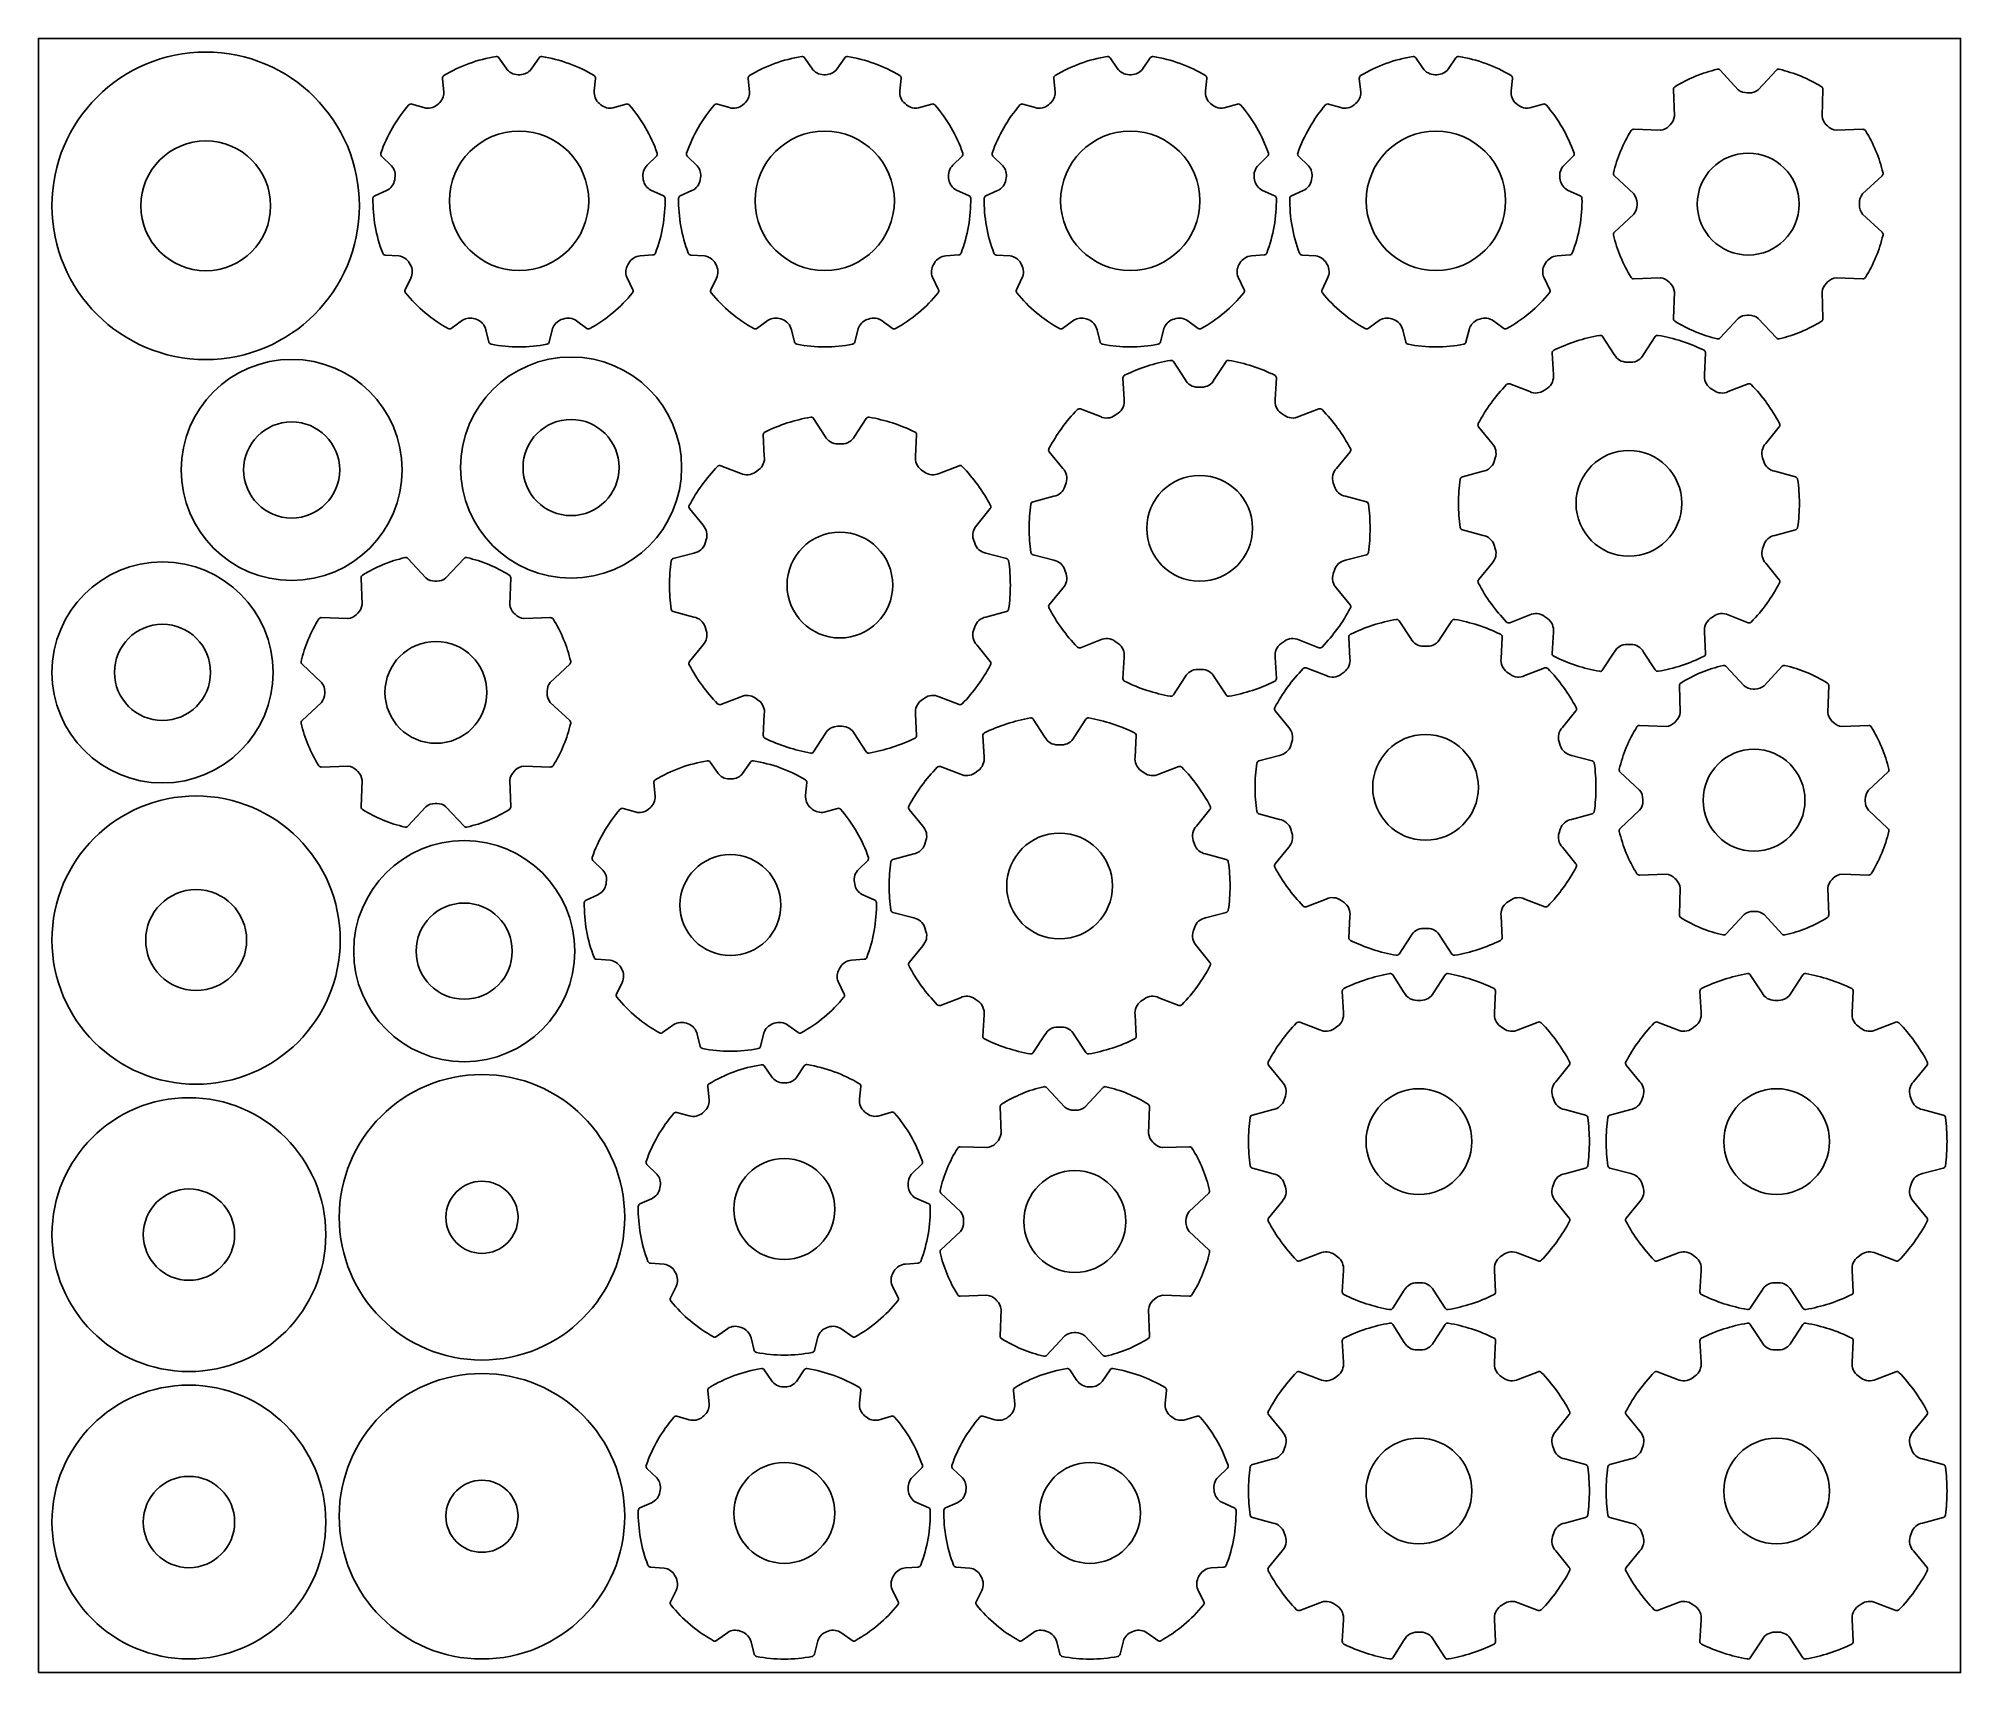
# Model space of a CAD drawing. Header units: metres. Extents: x 0 to 2000, y 0 to 1700.
import ezdxf

# ---------------------------------------------------------------- set-up
doc = ezdxf.new("R2010")
doc.units = ezdxf.units.M

msp = doc.modelspace()

# ---------------------------------------------------------------- linework, layer by layer
msp.add_lwpolyline([(0, 0), (2000, 0), (2000, 1700), (0, 1700)], close=True)
for points in [[(334, 1525.9, 1), (14.1, 1525.9, 1)], [(375.1, 1473.7, -0.229471), (385.9, 1466.4), (386.9, 1464.7, -0.251356), (387.4, 1450.5), (381.6, 1438.6, 0.291575), (382, 1435.4, 0.096179), (426.4, 1398.2, 0.29149), (429.6, 1398.4), (441.2, 1406.8, -0.229471), (454.3, 1408.2), (456.1, 1407.5, -0.251356), (465.6, 1396.9), (468.8, 1384.1, 0.291575), (471.1, 1381.9, 0.096179), (529.1, 1381.9, 0.29149), (531.4, 1384.1), (534.9, 1398.1, -0.229471), (544, 1407.5), (545.8, 1408.1, -0.251356), (559.9, 1406.2), (570.6, 1398.4, 0.291575), (573.8, 1398.2, 0.096179), (618.2, 1435.4, 0.29149), (618.5, 1438.6), (612.2, 1451.6, -0.229471), (613.2, 1464.6), (614.2, 1466.3, -0.251356), (626.2, 1473.8), (639.4, 1474.8, 0.291575), (642, 1476.7, 0.096179), (652, 1533.7, 0.29149), (650.3, 1536.4), (637.1, 1542.3, -0.229471), (629.4, 1552.9), (629.1, 1554.8, -0.251356), (633.5, 1568.3), (643, 1577.5, 0.291575), (643.8, 1580.6, 0.096179), (614.8, 1630.8, 0.29149), (611.7, 1631.7), (597.8, 1627.8, -0.229471), (585.2, 1631), (583.7, 1632.2, -0.251356), (578.4, 1645.4), (579.7, 1658.5, 0.291575), (578.3, 1661.4, 0.096179), (523.8, 1681.2, 0.29149), (520.9, 1679.9), (512.8, 1668, -0.229471), (501.1, 1662.3), (499.1, 1662.3, -0.251356), (486.6, 1669), (479.2, 1679.9, 0.291575), (476.2, 1681.2, 0.096179), (421.8, 1661.4, 0.29149), (420.3, 1658.5), (421.8, 1644.2, -0.229471), (416.5, 1632.2), (415, 1631, -0.251356), (401.1, 1628), (388.4, 1631.7, 0.291575), (385.3, 1630.8, 0.096179), (356.3, 1580.6, 0.29149), (357.1, 1577.5), (367.5, 1567.4, -0.229471), (371, 1554.9), (370.7, 1552.9, -0.251356), (362, 1541.8), (349.9, 1536.4, 0.291575), (348.1, 1533.7, 0.096179), (358.2, 1476.6, 0.29149), (360.7, 1474.7)], [(693.1, 1473.7, -0.229471), (704, 1466.4), (704.9, 1464.7, -0.251356), (705.4, 1450.5), (699.6, 1438.6, 0.291575), (700, 1435.4, 0.096179), (744.4, 1398.2, 0.29149), (747.6, 1398.4), (759.2, 1406.8, -0.229471), (772.3, 1408.2), (774.1, 1407.5, -0.251356), (783.6, 1396.9), (786.8, 1384.1, 0.291575), (789.1, 1381.9, 0.096179), (847.1, 1381.9, 0.29149), (849.4, 1384.1), (852.9, 1398.1, -0.229471), (862, 1407.5), (863.8, 1408.1, -0.251356), (877.9, 1406.2), (888.6, 1398.4, 0.291575), (891.8, 1398.2, 0.096179), (936.2, 1435.4, 0.29149), (936.6, 1438.6), (930.2, 1451.6, -0.229471), (931.2, 1464.6), (932.2, 1466.3, -0.251356), (944.2, 1473.8), (957.4, 1474.8, 0.291575), (960, 1476.7, 0.096179), (970, 1533.7, 0.29149), (968.3, 1536.4), (955.1, 1542.3, -0.229471), (947.4, 1552.9), (947.1, 1554.8, -0.251356), (951.5, 1568.3), (961, 1577.5, 0.291575), (961.8, 1580.6, 0.096179), (932.8, 1630.8, 0.29149), (929.7, 1631.7), (915.8, 1627.8, -0.229471), (903.2, 1631), (901.7, 1632.2, -0.251356), (896.4, 1645.4), (897.7, 1658.5, 0.291575), (896.3, 1661.4, 0.096179), (841.9, 1681.2, 0.29149), (838.9, 1679.9), (830.8, 1668, -0.229471), (819.1, 1662.3), (817.1, 1662.3, -0.251356), (804.6, 1669), (797.2, 1679.9, 0.291575), (794.2, 1681.2, 0.096179), (739.8, 1661.4, 0.29149), (738.4, 1658.5), (739.9, 1644.2, -0.229471), (734.5, 1632.2), (733, 1631, -0.251356), (719.1, 1628), (706.4, 1631.7, 0.291575), (703.3, 1630.8, 0.096179), (674.4, 1580.6, 0.29149), (675.1, 1577.5), (685.5, 1567.4, -0.229471), (689, 1554.9), (688.7, 1552.9, -0.251356), (680, 1541.8), (667.9, 1536.4, 0.291575), (666.1, 1533.7, 0.096179), (676.2, 1476.6, 0.29149), (678.8, 1474.7)], [(1011.1, 1473.7, -0.229471), (1022, 1466.4), (1022.9, 1464.7, -0.251356), (1023.4, 1450.5), (1017.6, 1438.6, 0.291575), (1018, 1435.4, 0.096179), (1062.4, 1398.2, 0.29149), (1065.6, 1398.4), (1077.3, 1406.8, -0.229471), (1090.3, 1408.2), (1092.1, 1407.5, -0.251356), (1101.6, 1396.9), (1104.8, 1384.1, 0.291575), (1107.1, 1381.9, 0.096179), (1165.1, 1381.9, 0.29149), (1167.4, 1384.1), (1170.9, 1398.1, -0.229471), (1180, 1407.5), (1181.8, 1408.1, -0.251356), (1195.9, 1406.2), (1206.6, 1398.4, 0.291575), (1209.8, 1398.2, 0.096179), (1254.2, 1435.4, 0.29149), (1254.6, 1438.6), (1248.2, 1451.6, -0.229471), (1249.2, 1464.6), (1250.2, 1466.3, -0.251356), (1262.2, 1473.8), (1275.4, 1474.8, 0.291575), (1278, 1476.7, 0.096179), (1288.1, 1533.7, 0.29149), (1286.3, 1536.4), (1273.1, 1542.3, -0.229471), (1265.4, 1552.9), (1265.1, 1554.8, -0.251356), (1269.5, 1568.3), (1279, 1577.5, 0.291575), (1279.8, 1580.6, 0.096179), (1250.8, 1630.8, 0.29149), (1247.7, 1631.7), (1233.9, 1627.8, -0.229471), (1221.2, 1631), (1219.7, 1632.2, -0.251356), (1214.4, 1645.4), (1215.8, 1658.5, 0.291575), (1214.3, 1661.4, 0.096179), (1159.9, 1681.2, 0.29149), (1156.9, 1679.9), (1148.8, 1668, -0.229471), (1137.1, 1662.3), (1135.1, 1662.3, -0.251356), (1122.6, 1669), (1115.2, 1679.9, 0.291575), (1112.2, 1681.2, 0.096179), (1057.8, 1661.4, 0.29149), (1056.4, 1658.5), (1057.9, 1644.2, -0.229471), (1052.5, 1632.2), (1051, 1631, -0.251356), (1037.1, 1628), (1024.4, 1631.7, 0.291575), (1021.3, 1630.8, 0.096179), (992.4, 1580.6, 0.29149), (993.1, 1577.5), (1003.5, 1567.4, -0.229471), (1007.1, 1554.9), (1006.7, 1552.9, -0.251356), (998, 1541.8), (985.9, 1536.4, 0.291575), (984.1, 1533.7, 0.096179), (994.2, 1476.6, 0.29149), (996.8, 1474.7)], [(1329.2, 1473.7, -0.229471), (1340, 1466.4), (1341, 1464.7, -0.251356), (1341.4, 1450.5), (1335.6, 1438.6, 0.291575), (1336, 1435.4, 0.096179), (1380.4, 1398.2, 0.29149), (1383.6, 1398.4), (1395.3, 1406.8, -0.229471), (1408.3, 1408.2), (1410.1, 1407.5, -0.251356), (1419.6, 1396.9), (1422.8, 1384.1, 0.291575), (1425.1, 1381.9, 0.096179), (1483.1, 1381.9, 0.29149), (1485.4, 1384.1), (1488.9, 1398.1, -0.229471), (1498, 1407.5), (1499.9, 1408.1, -0.251356), (1513.9, 1406.2), (1524.6, 1398.4, 0.291575), (1527.8, 1398.2, 0.096179), (1572.2, 1435.4, 0.29149), (1572.6, 1438.6), (1566.3, 1451.6, -0.229471), (1567.2, 1464.6), (1568.2, 1466.3, -0.251356), (1580.2, 1473.8), (1593.4, 1474.8, 0.291575), (1596, 1476.7, 0.096179), (1606.1, 1533.7, 0.29149), (1604.3, 1536.4), (1591.1, 1542.3, -0.229471), (1583.5, 1552.9), (1583.1, 1554.8, -0.251356), (1587.5, 1568.3), (1597, 1577.5, 0.291575), (1597.8, 1580.6, 0.096179), (1568.8, 1630.8, 0.29149), (1565.7, 1631.7), (1551.9, 1627.8, -0.229471), (1539.2, 1631), (1537.7, 1632.2, -0.251356), (1532.4, 1645.4), (1533.8, 1658.5, 0.291575), (1532.3, 1661.4, 0.096179), (1477.9, 1681.2, 0.29149), (1474.9, 1679.9), (1466.9, 1668, -0.229471), (1455.1, 1662.3), (1453.1, 1662.3, -0.251356), (1440.6, 1669), (1433.2, 1679.9, 0.291575), (1430.3, 1681.2, 0.096179), (1375.8, 1661.4, 0.29149), (1374.4, 1658.5), (1375.9, 1644.2, -0.229471), (1370.5, 1632.2), (1369, 1631, -0.251356), (1355.2, 1628), (1342.4, 1631.7, 0.291575), (1339.3, 1630.8, 0.096179), (1310.4, 1580.6, 0.29149), (1311.1, 1577.5), (1321.5, 1567.4, -0.229471), (1325.1, 1554.9), (1324.7, 1552.9, -0.251356), (1316, 1541.8), (1303.9, 1536.4, 0.291575), (1302.1, 1533.7, 0.096179), (1312.2, 1476.6, 0.29149), (1314.8, 1474.7)], [(1746.9, 1387.6, 0.267723), (1749.7, 1388.4), (1768.7, 1408.8, -0.175343), (1778.4, 1412.1), (1780.1, 1412.1, -0.171317), (1789.5, 1408.8), (1808.5, 1388.4, 0.267723), (1811.3, 1387.6, 0.083519), (1855.4, 1405.8, 0.267723), (1856.8, 1408.5), (1855.9, 1436.3, -0.175343), (1860.4, 1445.4), (1861.6, 1446.7, -0.171317), (1870.6, 1451), (1898.4, 1450, 0.267723), (1901, 1451.4, 0.083519), (1919.3, 1495.5, 0.267723), (1918.4, 1498.4), (1898.1, 1517.3, -0.175343), (1894.8, 1527), (1894.8, 1528.7, -0.171317), (1898.1, 1538.2), (1918.4, 1557.1, 0.267723), (1919.3, 1560, 0.083519), (1901, 1604.1, 0.267723), (1898.4, 1605.5), (1870.6, 1604.5, -0.175343), (1861.4, 1609), (1860.2, 1610.2, -0.171317), (1855.9, 1619.2), (1856.8, 1647, 0.267723), (1855.4, 1649.7, 0.083519), (1811.3, 1667.9, 0.267723), (1808.5, 1667.1), (1789.5, 1646.7, -0.175343), (1779.8, 1643.4), (1778.1, 1643.4, -0.171317), (1768.7, 1646.7), (1749.7, 1667.1, 0.267723), (1746.9, 1667.9, 0.083519), (1702.8, 1649.7, 0.267723), (1701.4, 1647), (1702.3, 1619.2, -0.175343), (1697.8, 1610.1), (1696.6, 1608.8, -0.171317), (1687.6, 1604.5), (1659.8, 1605.5, 0.267723), (1657.2, 1604.1, 0.083519), (1638.9, 1560, 0.267723), (1639.8, 1557.1), (1660.1, 1538.2, -0.175343), (1663.4, 1528.5), (1663.4, 1526.8, -0.171317), (1660.1, 1517.3), (1639.8, 1498.4, 0.267723), (1638.9, 1495.5, 0.083519), (1657.2, 1451.4, 0.267723), (1659.8, 1450), (1687.6, 1451, -0.175343), (1696.8, 1446.5), (1698, 1445.3, -0.171317), (1702.3, 1436.3), (1701.4, 1408.5, 0.267723), (1702.8, 1405.8, 0.083519)], [(427.6, 1531.1, -1), (572.6, 1531.1, -1)], [(745.6, 1531.1, -1), (890.6, 1531.1, -1)], [(1063.6, 1531.1, -1), (1208.6, 1531.1, -1)], [(1381.6, 1531.1, -1), (1526.6, 1531.1, -1)], [(241.6, 1525.9, -1), (106.6, 1525.9, -1)], [(1726.1, 1527.7, -1), (1832.1, 1527.7, -1)], [(1527.7, 1092.9, 0.300326), (1530.9, 1092.2), (1551.7, 1100.2, -0.276335), (1567, 1098.8), (1570.3, 1096.4, -0.276335), (1576.3, 1082.3), (1575.1, 1060, 0.300326), (1576.8, 1057.2, 0.071102), (1624.5, 1041.6, 0.300331), (1627.6, 1043), (1639.7, 1061.7, -0.276335), (1652.9, 1069.6), (1656.9, 1069.6, -0.276335), (1670.2, 1061.7), (1682.3, 1043, 0.300331), (1685.3, 1041.6, 0.071102), (1733.1, 1057.2, 0.300326), (1734.7, 1060), (1733.6, 1082.3, -0.276335), (1739.6, 1096.4), (1742.8, 1098.8, -0.276335), (1758.2, 1100.2), (1779, 1092.2, 0.300326), (1782.2, 1092.9, 0.071102), (1811.7, 1133.5, 0.300331), (1811.4, 1136.8), (1797.4, 1154.1, -0.276335), (1793.9, 1169.1), (1795.2, 1172.9, -0.276335), (1806.8, 1183), (1828.3, 1188.8, 0.300331), (1830.5, 1191.3, 0.035504), (1832.3, 1216.4, 0.035504), (1830.5, 1241.5, 0.300331), (1828.3, 1243.9), (1806.8, 1249.7, -0.276335), (1795.2, 1259.8), (1793.9, 1263.6, -0.276335), (1797.4, 1278.7), (1811.4, 1296, 0.300331), (1811.7, 1299.3, 0.071102), (1782.2, 1339.9, 0.300326), (1779, 1340.6), (1758.2, 1332.6, -0.276335), (1742.8, 1334), (1739.6, 1336.3, -0.276335), (1733.6, 1350.5), (1734.7, 1372.7, 0.300326), (1733.1, 1375.6, 0.071102), (1685.3, 1391.1, 0.300331), (1682.3, 1389.8), (1670.2, 1371.1, -0.276335), (1656.9, 1363.2), (1652.9, 1363.2, -0.276335), (1639.7, 1371.1), (1627.6, 1389.8, 0.300331), (1624.5, 1391.1, 0.071102), (1576.8, 1375.6, 0.300326), (1575.1, 1372.7), (1576.3, 1350.5, -0.276335), (1570.3, 1336.3), (1567, 1334, -0.276335), (1551.7, 1332.6), (1530.9, 1340.6, 0.300326), (1527.7, 1339.9, 0.071102), (1498.2, 1299.3, 0.300331), (1498.5, 1296), (1512.5, 1278.7, -0.276335), (1515.9, 1263.6), (1514.7, 1259.8, -0.276335), (1503.1, 1249.7), (1481.6, 1243.9, 0.300331), (1479.4, 1241.5, 0.035504), (1477.6, 1216.4, 0.035504), (1479.4, 1191.3, 0.300331), (1481.6, 1188.8), (1503.1, 1183, -0.276335), (1514.7, 1172.9), (1515.9, 1169.1, -0.276335), (1512.5, 1154.1), (1498.5, 1136.8, 0.300331), (1498.2, 1133.5, 0.071102)], [(378.5, 1251.1, 1), (148.5, 1251.1, 1)], [(669.2, 1253.6, 1), (439.2, 1253.6, 1)], [(1081, 1066.9, 0.300326), (1084.2, 1066.2), (1105, 1074.2, -0.276335), (1120.4, 1072.8), (1123.6, 1070.5, -0.276335), (1129.7, 1056.3), (1128.5, 1034, 0.300326), (1130.2, 1031.2, 0.071102), (1177.9, 1015.7, 0.300331), (1180.9, 1017), (1193.1, 1035.7, -0.276335), (1206.3, 1043.6), (1210.3, 1043.6, -0.276335), (1223.5, 1035.7), (1235.7, 1017, 0.300331), (1238.7, 1015.7, 0.071102), (1286.4, 1031.2, 0.300326), (1288.1, 1034), (1286.9, 1056.3, -0.276335), (1293, 1070.5), (1296.2, 1072.8, -0.276335), (1311.5, 1074.2), (1332.4, 1066.2, 0.300326), (1335.6, 1066.9, 0.071102), (1365.1, 1107.5, 0.300331), (1364.8, 1110.8), (1350.7, 1128.1, -0.276335), (1347.3, 1143.1), (1348.5, 1146.9, -0.276335), (1360.1, 1157.1), (1381.7, 1162.8, 0.300331), (1383.9, 1165.3, 0.035504), (1385.6, 1190.4, 0.035504), (1383.9, 1215.5, 0.300331), (1381.7, 1218), (1360.1, 1223.7, -0.276335), (1348.5, 1233.9), (1347.3, 1237.7, -0.276335), (1350.7, 1252.7), (1364.8, 1270, 0.300331), (1365.1, 1273.3, 0.071102), (1335.6, 1313.9, 0.300326), (1332.4, 1314.6), (1311.5, 1306.6, -0.276335), (1296.2, 1308), (1293, 1310.3, -0.276335), (1286.9, 1324.5), (1288.1, 1346.8, 0.300326), (1286.4, 1349.6, 0.071102), (1238.7, 1365.1, 0.300331), (1235.7, 1363.8), (1223.5, 1345.1, -0.276335), (1210.3, 1337.2), (1206.3, 1337.2, -0.276335), (1193.1, 1345.1), (1180.9, 1363.8, 0.300331), (1177.9, 1365.1, 0.071102), (1130.2, 1349.6, 0.300326), (1128.5, 1346.8), (1129.7, 1324.5, -0.276335), (1123.6, 1310.3), (1120.4, 1308, -0.276335), (1105, 1306.6), (1084.2, 1314.6, 0.300326), (1081, 1313.9, 0.071102), (1051.5, 1273.3, 0.300331), (1051.8, 1270), (1065.9, 1252.7, -0.276335), (1069.3, 1237.7), (1068.1, 1233.9, -0.276335), (1056.5, 1223.7), (1034.9, 1218, 0.300331), (1032.7, 1215.5, 0.035504), (1030.9, 1190.4, 0.035504), (1032.7, 1165.3, 0.300331), (1034.9, 1162.8), (1056.5, 1157.1, -0.276335), (1068.1, 1146.9), (1069.3, 1143.1, -0.276335), (1065.9, 1128.1), (1051.8, 1110.8, 0.300331), (1051.5, 1107.5, 0.071102)], [(313.5, 1251.1, -1), (213.5, 1251.1, -1)], [(604.2, 1253.6, -1), (504.2, 1253.6, -1)], [(706.7, 1007.8, 0.300326), (709.9, 1007.1), (730.7, 1015.1, -0.276335), (746, 1013.7), (749.3, 1011.4, -0.276335), (755.3, 997.2), (754.2, 974.9, 0.300326), (755.8, 972.1, 0.071102), (803.6, 956.6, 0.300331), (806.6, 957.9), (818.7, 976.6, -0.276335), (831.9, 984.5), (835.9, 984.5, -0.276335), (849.2, 976.6), (861.3, 957.9, 0.300331), (864.3, 956.6, 0.071102), (912.1, 972.1, 0.300326), (913.7, 974.9), (912.6, 997.2, -0.276335), (918.6, 1011.4), (921.9, 1013.7, -0.276335), (937.2, 1015.1), (958, 1007.1, 0.300326), (961.2, 1007.8, 0.071102), (990.7, 1048.4, 0.300331), (990.4, 1051.7), (976.4, 1069, -0.276335), (972.9, 1084), (974.2, 1087.8, -0.276335), (985.8, 1098), (1007.3, 1103.7, 0.300331), (1009.5, 1106.2, 0.035504), (1011.3, 1131.3, 0.035504), (1009.5, 1156.4, 0.300331), (1007.3, 1158.9), (985.8, 1164.6, -0.276335), (974.2, 1174.8), (972.9, 1178.6, -0.276335), (976.4, 1193.6), (990.4, 1210.9, 0.300331), (990.7, 1214.2, 0.071102), (961.2, 1254.8, 0.300326), (958, 1255.5), (937.2, 1247.5, -0.276335), (921.9, 1248.9), (918.6, 1251.2, -0.276335), (912.6, 1265.4), (913.7, 1287.7, 0.300326), (912.1, 1290.5, 0.071102), (864.3, 1306, 0.300331), (861.3, 1304.7), (849.2, 1286, -0.276335), (835.9, 1278.1), (831.9, 1278.1, -0.276335), (818.7, 1286), (806.6, 1304.7, 0.300331), (803.6, 1306, 0.071102), (755.8, 1290.5, 0.300326), (754.2, 1287.7), (755.3, 1265.4, -0.276335), (749.3, 1251.2), (746, 1248.9, -0.276335), (730.7, 1247.5), (709.9, 1255.5, 0.300326), (706.7, 1254.8, 0.071102), (677.2, 1214.2, 0.300331), (677.5, 1210.9), (691.5, 1193.6, -0.276335), (694.9, 1178.6), (693.7, 1174.8, -0.276335), (682.1, 1164.6), (660.6, 1158.9, 0.300331), (658.4, 1156.4, 0.035504), (656.6, 1131.3, 0.035504), (658.4, 1106.2, 0.300331), (660.6, 1103.7), (682.1, 1098, -0.276335), (693.7, 1087.8), (694.9, 1084, -0.276335), (691.5, 1069), (677.5, 1051.7, 0.300331), (677.2, 1048.4, 0.071102)], [(1599.9, 1216.4, -1), (1709.9, 1216.4, -1)], [(1153.3, 1190.4, -1), (1263.3, 1190.4, -1)], [(778.9, 1131.3, -1), (888.9, 1131.3, -1)], [(381.4, 879.6, 0.267723), (384.2, 880.4), (403.2, 900.8, -0.175343), (412.9, 904.1), (414.6, 904.1, -0.171317), (424, 900.8), (443, 880.4, 0.267723), (445.9, 879.6, 0.083519), (489.9, 897.8, 0.267723), (491.4, 900.5), (490.4, 928.3, -0.175343), (494.9, 937.4), (496.1, 938.7, -0.171317), (505.1, 943), (532.9, 942, 0.267723), (535.5, 943.4, 0.083519), (553.8, 987.5, 0.267723), (552.9, 990.4), (532.6, 1009.3, -0.175343), (529.3, 1019), (529.3, 1020.7, -0.171317), (532.6, 1030.1), (552.9, 1049.1, 0.267723), (553.8, 1052, 0.083519), (535.5, 1096.1, 0.267723), (532.9, 1097.5), (505.1, 1096.5, -0.175343), (495.9, 1101), (494.7, 1102.2, -0.171317), (490.4, 1111.2), (491.4, 1139, 0.267723), (489.9, 1141.7, 0.083519), (445.9, 1159.9, 0.267723), (443, 1159.1), (424, 1138.7, -0.175343), (414.4, 1135.4), (412.6, 1135.4, -0.171317), (403.2, 1138.7), (384.2, 1159.1, 0.267723), (381.4, 1159.9, 0.083519), (337.3, 1141.7, 0.267723), (335.9, 1139), (336.8, 1111.2, -0.175343), (332.4, 1102.1), (331.1, 1100.8, -0.171317), (322.1, 1096.5), (294.3, 1097.5, 0.267723), (291.7, 1096.1, 0.083519), (273.4, 1052, 0.267723), (274.3, 1049.1), (294.6, 1030.1, -0.175343), (298, 1020.5), (298, 1018.8, -0.171317), (294.6, 1009.3), (274.3, 990.4, 0.267723), (273.4, 987.5, 0.083519), (291.7, 943.4, 0.267723), (294.3, 942), (322.1, 943, -0.175343), (331.3, 938.5), (332.5, 937.3, -0.171317), (336.8, 928.3), (335.9, 900.5, 0.267723), (337.3, 897.8, 0.083519)], [(244.1, 1040.5, 1), (14.1, 1040.5, 1)], [(179.1, 1040.5, -1), (79.1, 1040.5, -1)], [(1316, 797.4, 0.300326), (1319.2, 796.7), (1340, 804.7, -0.276335), (1355.4, 803.3), (1358.6, 801, -0.276335), (1364.7, 786.8), (1363.5, 764.5, 0.300326), (1365.2, 761.7, 0.071102), (1412.9, 746.2, 0.300331), (1415.9, 747.5), (1428.1, 766.2, -0.276335), (1441.3, 774.1), (1445.3, 774.1, -0.276335), (1458.5, 766.2), (1470.6, 747.5, 0.300331), (1473.7, 746.2, 0.071102), (1521.4, 761.7, 0.300326), (1523.1, 764.5), (1521.9, 786.8, -0.276335), (1528, 801), (1531.2, 803.3, -0.276335), (1546.5, 804.7), (1567.3, 796.7, 0.300326), (1570.6, 797.4, 0.071102), (1600.1, 838, 0.300331), (1599.8, 841.3), (1585.7, 858.6, -0.276335), (1582.3, 873.6), (1583.5, 877.4, -0.276335), (1595.1, 887.6), (1616.7, 893.3, 0.300331), (1618.9, 895.8, 0.035504), (1620.6, 920.9, 0.035504), (1618.9, 946, 0.300331), (1616.7, 948.5), (1595.1, 954.2, -0.276335), (1583.5, 964.4), (1582.3, 968.2, -0.276335), (1585.7, 983.2), (1599.8, 1000.5, 0.300331), (1600.1, 1003.8, 0.071102), (1570.6, 1044.4, 0.300326), (1567.3, 1045.1), (1546.5, 1037.1, -0.276335), (1531.2, 1038.5), (1528, 1040.9, -0.276335), (1521.9, 1055), (1523.1, 1077.3, 0.300326), (1521.4, 1080.1, 0.071102), (1473.7, 1095.6, 0.300331), (1470.6, 1094.3), (1458.5, 1075.6, -0.276335), (1445.3, 1067.7), (1441.3, 1067.7, -0.276335), (1428.1, 1075.6), (1415.9, 1094.3, 0.300331), (1412.9, 1095.6, 0.071102), (1365.2, 1080.1, 0.300326), (1363.5, 1077.3), (1364.7, 1055, -0.276335), (1358.6, 1040.9), (1355.4, 1038.5, -0.276335), (1340, 1037.1), (1319.2, 1045.1, 0.300326), (1316, 1044.4, 0.071102), (1286.5, 1003.8, 0.300331), (1286.8, 1000.5), (1300.9, 983.2, -0.276335), (1304.3, 968.2), (1303.1, 964.4, -0.276335), (1291.4, 954.2), (1269.9, 948.5, 0.300331), (1267.7, 946, 0.035504), (1265.9, 920.9, 0.035504), (1267.7, 895.8, 0.300331), (1269.9, 893.3), (1291.4, 887.6, -0.276335), (1303.1, 877.4), (1304.3, 873.6, -0.276335), (1300.9, 858.6), (1286.8, 841.3, 0.300331), (1286.5, 838, 0.071102)], [(360.6, 1019.7, -1), (466.6, 1019.7, -1)], [(1752.9, 767.3, 0.267723), (1755.7, 768.1), (1774.7, 788.5, -0.175343), (1784.4, 791.8), (1786.1, 791.8, -0.171317), (1795.5, 788.5), (1814.5, 768.1, 0.267723), (1817.3, 767.3, 0.083519), (1861.4, 785.5, 0.267723), (1862.8, 788.2), (1861.9, 816, -0.175343), (1866.4, 825.1), (1867.6, 826.4, -0.171317), (1876.6, 830.7), (1904.4, 829.7, 0.267723), (1907, 831.1, 0.083519), (1925.3, 875.2, 0.267723), (1924.4, 878.1), (1904.1, 897.1, -0.175343), (1900.8, 906.7), (1900.8, 908.4, -0.171317), (1904.1, 917.9), (1924.4, 936.8, 0.267723), (1925.3, 939.7, 0.083519), (1907, 983.8, 0.267723), (1904.4, 985.2), (1876.6, 984.2, -0.175343), (1867.4, 988.7), (1866.2, 989.9, -0.171317), (1861.9, 998.9), (1862.8, 1026.7, 0.267723), (1861.4, 1029.4, 0.083519), (1817.3, 1047.6, 0.267723), (1814.5, 1046.8), (1795.5, 1026.4, -0.175343), (1785.9, 1023.1), (1784.1, 1023.1, -0.171317), (1774.7, 1026.4), (1755.7, 1046.8, 0.267723), (1752.9, 1047.6, 0.083519), (1708.8, 1029.4, 0.267723), (1707.4, 1026.7), (1708.3, 998.9, -0.175343), (1703.9, 989.8), (1702.6, 988.5, -0.171317), (1693.6, 984.2), (1665.8, 985.2, 0.267723), (1663.2, 983.8, 0.083519), (1644.9, 939.7, 0.267723), (1645.8, 936.8), (1666.1, 917.9, -0.175343), (1669.4, 908.2), (1669.5, 906.5, -0.171317), (1666.1, 897.1), (1645.8, 878.1, 0.267723), (1644.9, 875.2, 0.083519), (1663.2, 831.1, 0.267723), (1665.8, 829.7), (1693.6, 830.7, -0.175343), (1702.8, 826.2), (1704, 825, -0.171317), (1708.3, 816), (1707.4, 788.2, 0.267723), (1708.8, 785.5, 0.083519)], [(935.2, 694.8, 0.300326), (938.5, 694.1), (959.3, 702.1, -0.276335), (974.6, 700.7), (977.8, 698.4, -0.276335), (983.9, 684.2), (982.7, 662, 0.300326), (984.4, 659.1, 0.071102), (1032.1, 643.6, 0.300331), (1035.2, 644.9), (1047.3, 663.6, -0.276335), (1060.5, 671.5), (1064.5, 671.5, -0.276335), (1077.7, 663.6), (1089.9, 644.9, 0.300331), (1092.9, 643.6, 0.071102), (1140.6, 659.1, 0.300326), (1142.3, 662), (1141.1, 684.2, -0.276335), (1147.2, 698.4), (1150.4, 700.7, -0.276335), (1165.8, 702.1), (1186.6, 694.1, 0.300326), (1189.8, 694.8, 0.071102), (1219.3, 735.4, 0.300331), (1219, 738.7), (1205, 756.1, -0.276335), (1201.5, 771.1), (1202.8, 774.9, -0.276335), (1214.4, 785), (1235.9, 790.8, 0.300331), (1238.1, 793.2, 0.035504), (1239.9, 818.3, 0.035504), (1238.1, 843.4, 0.300331), (1235.9, 845.9), (1214.4, 851.7, -0.276335), (1202.8, 861.8), (1201.5, 865.6, -0.276335), (1205, 880.6), (1219, 897.9, 0.300331), (1219.3, 901.2, 0.071102), (1189.8, 941.8, 0.300326), (1186.6, 942.5), (1165.8, 934.6, -0.276335), (1150.4, 935.9), (1147.2, 938.3, -0.276335), (1141.1, 952.4), (1142.3, 974.7, 0.300326), (1140.6, 977.6, 0.071102), (1092.9, 993.1, 0.300331), (1089.9, 991.7), (1077.7, 973, -0.276335), (1064.5, 965.1), (1060.5, 965.1, -0.276335), (1047.3, 973), (1035.2, 991.7, 0.300331), (1032.1, 993.1, 0.071102), (984.4, 977.6, 0.300326), (982.7, 974.7), (983.9, 952.4, -0.276335), (977.8, 938.3), (974.6, 935.9, -0.276335), (959.3, 934.6), (938.5, 942.5, 0.300326), (935.2, 941.8, 0.071102), (905.7, 901.2, 0.300331), (906.1, 897.9), (920.1, 880.6, -0.276335), (923.5, 865.6), (922.3, 861.8, -0.276335), (910.7, 851.7), (889.1, 845.9, 0.300331), (887, 843.4, 0.035504), (885.2, 818.3, 0.035504), (887, 793.2, 0.300331), (889.1, 790.8), (910.7, 785, -0.276335), (922.3, 774.9), (923.5, 771.1, -0.276335), (920.1, 756.1), (906.1, 738.7, 0.300331), (905.7, 735.4, 0.071102)], [(1388.3, 920.9, -1), (1498.3, 920.9, -1)], [(1732.1, 907.5, -1), (1838.1, 907.5, -1)], [(595, 741, -0.229471), (605.9, 733.7), (606.8, 732, -0.251356), (607.3, 717.8), (601.5, 705.9, 0.291575), (601.9, 702.7, 0.096179), (646.3, 665.5, 0.29149), (649.5, 665.7), (661.1, 674.1, -0.229471), (674.2, 675.5), (676, 674.8, -0.251356), (685.5, 664.2), (688.7, 651.4, 0.291575), (691, 649.2, 0.096179), (749, 649.2, 0.29149), (751.3, 651.4), (754.8, 665.4, -0.229471), (763.9, 674.8), (765.7, 675.4, -0.251356), (779.8, 673.5), (790.5, 665.7, 0.291575), (793.7, 665.5, 0.096179), (838.1, 702.7, 0.29149), (838.5, 705.9), (832.1, 718.9, -0.229471), (833.1, 731.9), (834.1, 733.6, -0.251356), (846.1, 741.1), (859.3, 742.1, 0.291575), (861.9, 744, 0.096179), (871.9, 801, 0.29149), (870.2, 803.7), (857, 809.6, -0.229471), (849.3, 820.2), (849, 822.1, -0.251356), (853.4, 835.6), (862.9, 844.8, 0.291575), (863.7, 847.9, 0.096179), (834.7, 898.1, 0.29149), (831.6, 899), (817.7, 895.1, -0.229471), (805.1, 898.3), (803.6, 899.5, -0.251356), (798.3, 912.7), (799.6, 925.8, 0.291575), (798.2, 928.7, 0.096179), (743.8, 948.5, 0.29149), (740.8, 947.2), (732.7, 935.3, -0.229471), (721, 929.6), (719, 929.6, -0.251356), (706.5, 936.3), (699.1, 947.2, 0.291575), (696.1, 948.5, 0.096179), (641.7, 928.7, 0.29149), (640.2, 925.8), (641.8, 911.5, -0.229471), (636.4, 899.5), (634.9, 898.3, -0.251356), (621, 895.3), (608.3, 899, 0.291575), (605.2, 898.1, 0.096179), (576.2, 847.9, 0.29149), (577, 844.8), (587.4, 834.7, -0.229471), (590.9, 822.2), (590.6, 820.2, -0.251356), (581.9, 809.1), (569.8, 803.7, 0.291575), (568, 801, 0.096179), (578.1, 743.9, 0.29149), (580.6, 742)], [(314, 762, 1), (14.1, 762, 1)], [(558, 750.5, 1), (328, 750.5, 1)], [(1007.5, 818.3, -1), (1117.5, 818.3, -1)], [(667.5, 798.4, -1), (772.5, 798.4, -1)], [(216.6, 762, -1), (111.6, 762, -1)], [(493, 750.5, -1), (393, 750.5, -1)], [(1309.2, 428.9, 0.300326), (1312.4, 428.2), (1333.2, 436.2, -0.276335), (1348.5, 434.8), (1351.8, 432.4, -0.276335), (1357.8, 418.3), (1356.7, 396, 0.300326), (1358.3, 393.2, 0.071102), (1406.1, 377.6, 0.300331), (1409.1, 379), (1421.2, 397.7, -0.276335), (1434.4, 405.6), (1438.4, 405.6, -0.276335), (1451.7, 397.7), (1463.8, 379, 0.300331), (1466.8, 377.6, 0.071102), (1514.6, 393.2, 0.300326), (1516.2, 396), (1515.1, 418.3, -0.276335), (1521.1, 432.4), (1524.4, 434.8, -0.276335), (1539.7, 436.2), (1560.5, 428.2, 0.300326), (1563.7, 428.9, 0.071102), (1593.2, 469.5, 0.300331), (1592.9, 472.8), (1578.9, 490.1, -0.276335), (1575.4, 505.1), (1576.7, 508.9, -0.276335), (1588.3, 519), (1609.8, 524.8, 0.300331), (1612, 527.3, 0.035504), (1613.8, 552.4, 0.035504), (1612, 577.5, 0.300331), (1609.8, 579.9), (1588.3, 585.7, -0.276335), (1576.7, 595.8), (1575.4, 599.6, -0.276335), (1578.9, 614.7), (1592.9, 632, 0.300331), (1593.2, 635.3, 0.071102), (1563.7, 675.9, 0.300326), (1560.5, 676.6), (1539.7, 668.6, -0.276335), (1524.4, 670), (1521.1, 672.3, -0.276335), (1515.1, 686.5), (1516.2, 708.7, 0.300326), (1514.6, 711.6, 0.071102), (1466.8, 727.1, 0.300331), (1463.8, 725.8), (1451.7, 707.1, -0.276335), (1438.4, 699.2), (1434.4, 699.2, -0.276335), (1421.2, 707.1), (1409.1, 725.8, 0.300331), (1406.1, 727.1, 0.071102), (1358.3, 711.6, 0.300326), (1356.7, 708.7), (1357.8, 686.5, -0.276335), (1351.8, 672.3), (1348.5, 670, -0.276335), (1333.2, 668.6), (1312.4, 676.6, 0.300326), (1309.2, 675.9, 0.071102), (1279.7, 635.3, 0.300331), (1280, 632), (1294, 614.7, -0.276335), (1297.5, 599.6), (1296.2, 595.8, -0.276335), (1284.6, 585.7), (1263.1, 579.9, 0.300331), (1260.9, 577.5, 0.035504), (1259.1, 552.4, 0.035504), (1260.9, 527.3, 0.300331), (1263.1, 524.8), (1284.6, 519, -0.276335), (1296.2, 508.9), (1297.5, 505.1, -0.276335), (1294, 490.1), (1280, 472.8, 0.300331), (1279.7, 469.5, 0.071102)], [(1681.3, 428.9, 0.300326), (1684.5, 428.2), (1705.3, 436.2, -0.276335), (1720.7, 434.8), (1723.9, 432.5, -0.276335), (1730, 418.3), (1728.8, 396, 0.300326), (1730.5, 393.2, 0.071102), (1778.2, 377.7, 0.300331), (1781.2, 379), (1793.4, 397.7, -0.276335), (1806.6, 405.6), (1810.6, 405.6, -0.276335), (1823.8, 397.7), (1836, 379, 0.300331), (1839, 377.7, 0.071102), (1886.7, 393.2, 0.300326), (1888.4, 396), (1887.2, 418.3, -0.276335), (1893.3, 432.5), (1896.5, 434.8, -0.276335), (1911.9, 436.2), (1932.7, 428.2, 0.300326), (1935.9, 428.9, 0.071102), (1965.4, 469.5, 0.300331), (1965.1, 472.8), (1951, 490.1, -0.276335), (1947.6, 505.1), (1948.8, 509, -0.276335), (1960.4, 519.1), (1982, 524.8, 0.300331), (1984.2, 527.3, 0.035504), (1985.9, 552.4, 0.035504), (1984.2, 577.5, 0.300331), (1982, 580), (1960.4, 585.7, -0.276335), (1948.8, 595.9), (1947.6, 599.7, -0.276335), (1951, 614.7), (1965.1, 632, 0.300331), (1965.4, 635.3, 0.071102), (1935.9, 675.9, 0.300326), (1932.7, 676.6), (1911.9, 668.6, -0.276335), (1896.5, 670), (1893.3, 672.4, -0.276335), (1887.2, 686.5), (1888.4, 708.8, 0.300326), (1886.7, 711.6, 0.071102), (1839, 727.1, 0.300331), (1836, 725.8), (1823.8, 707.1, -0.276335), (1810.6, 699.2), (1806.6, 699.2, -0.276335), (1793.4, 707.1), (1781.2, 725.8, 0.300331), (1778.2, 727.1, 0.071102), (1730.5, 711.6, 0.300326), (1728.8, 708.8), (1730, 686.5, -0.276335), (1723.9, 672.4), (1720.7, 670, -0.276335), (1705.3, 668.6), (1684.5, 676.6, 0.300326), (1681.3, 675.9, 0.071102), (1651.8, 635.3, 0.300331), (1652.1, 632), (1666.2, 614.7, -0.276335), (1669.6, 599.7), (1668.4, 595.9, -0.276335), (1656.8, 585.7), (1635.2, 580, 0.300331), (1633, 577.5, 0.035504), (1631.2, 552.4, 0.035504), (1633, 527.3, 0.300331), (1635.2, 524.8), (1656.8, 519.1, -0.276335), (1668.4, 509), (1669.6, 505.1, -0.276335), (1666.2, 490.1), (1652.1, 472.8, 0.300331), (1651.8, 469.5, 0.071102)], [(610, 473.6, 1), (313, 473.6, 1)], [(651.1, 424.8, -0.229471), (662, 417.5), (662.9, 415.8, -0.251356), (663.4, 401.6), (657.6, 389.7, 0.291575), (658, 386.5, 0.096179), (702.4, 349.3, 0.29149), (705.6, 349.5), (717.3, 358, -0.229471), (730.3, 359.3), (732.1, 358.6, -0.251356), (741.6, 348.1), (744.8, 335.2, 0.291575), (747.1, 333, 0.096179), (805.1, 333, 0.29149), (807.4, 335.2), (810.9, 349.2, -0.229471), (820, 358.6), (821.8, 359.3, -0.251356), (835.9, 357.3), (846.6, 349.5, 0.291575), (849.8, 349.3, 0.096179), (894.2, 386.6, 0.29149), (894.6, 389.8), (888.2, 402.7, -0.229471), (889.2, 415.8), (890.2, 417.5, -0.251356), (902.2, 425), (915.4, 425.9, 0.291575), (918, 427.8, 0.096179), (928, 484.9, 0.29149), (926.3, 487.6), (913.1, 493.4, -0.229471), (905.4, 504), (905.1, 505.9, -0.251356), (909.5, 519.4), (919, 528.6, 0.291575), (919.8, 531.8, 0.096179), (890.8, 581.9, 0.29149), (887.7, 582.9), (873.8, 578.9, -0.229471), (861.2, 582.1), (859.7, 583.3, -0.251356), (854.4, 596.5), (855.7, 609.7, 0.291575), (854.3, 612.5, 0.096179), (799.9, 632.4, 0.29149), (796.9, 631.1), (788.8, 619.1, -0.229471), (777.1, 613.4), (775.1, 613.4, -0.251356), (762.6, 620.1), (755.2, 631.1, 0.291575), (752.2, 632.3, 0.096179), (697.8, 612.5, 0.29149), (696.4, 609.6), (697.9, 595.3, -0.229471), (692.5, 583.4), (691, 582.1, -0.251356), (677.1, 579.2), (664.4, 582.8, 0.291575), (661.3, 581.9, 0.096179), (632.4, 531.7, 0.29149), (633.1, 528.6), (643.5, 518.6, -0.229471), (647, 506), (646.7, 504.1, -0.251356), (638, 492.9), (625.9, 487.5, 0.291575), (624.1, 484.8, 0.096179), (634.2, 427.8, 0.29149), (636.8, 425.8)], [(1046.1, 329.1, 0.267723), (1049, 330), (1068, 350.3, -0.175343), (1077.6, 353.6), (1079.4, 353.6, -0.171317), (1088.8, 350.3), (1107.8, 330, 0.267723), (1110.6, 329.1, 0.083519), (1154.7, 347.4, 0.267723), (1156.1, 350), (1155.2, 377.8, -0.175343), (1159.6, 387), (1160.9, 388.2, -0.171317), (1169.9, 392.5), (1197.7, 391.6, 0.267723), (1200.3, 393, 0.083519), (1218.6, 437.1, 0.267723), (1217.7, 439.9), (1197.4, 458.9, -0.175343), (1194, 468.6), (1194, 470.3, -0.171317), (1197.4, 479.7), (1217.7, 498.7, 0.267723), (1218.6, 501.5, 0.083519), (1200.3, 545.6, 0.267723), (1197.7, 547), (1169.9, 546.1, -0.175343), (1160.7, 550.6), (1159.5, 551.8, -0.171317), (1155.2, 560.8), (1156.1, 588.6, 0.267723), (1154.7, 591.2, 0.083519), (1110.6, 609.5, 0.267723), (1107.8, 608.6), (1088.8, 588.3, -0.175343), (1079.1, 585), (1077.4, 585, -0.171317), (1068, 588.3), (1049, 608.6, 0.267723), (1046.1, 609.5, 0.083519), (1002.1, 591.2, 0.267723), (1000.7, 588.6), (1001.6, 560.8, -0.175343), (997.1, 551.6), (995.9, 550.4, -0.171317), (986.9, 546.1), (959.1, 547, 0.267723), (956.5, 545.6, 0.083519), (938.2, 501.5, 0.267723), (939.1, 498.7), (959.4, 479.7, -0.175343), (962.7, 470), (962.7, 468.3, -0.171317), (959.4, 458.9), (939.1, 439.9, 0.267723), (938.2, 437.1, 0.083519), (956.5, 393, 0.267723), (959.1, 391.6), (986.9, 392.5, -0.175343), (996.1, 388), (997.3, 386.8, -0.171317), (1001.6, 377.8), (1000.7, 350, 0.267723), (1002.1, 347.4, 0.083519)], [(1381.4, 552.4, -1), (1491.4, 552.4, -1)], [(1753.6, 552.4, -1), (1863.6, 552.4, -1)], [(299, 455.6, 1), (14.1, 455.6, 1)], [(723.6, 482.2, -1), (828.6, 482.2, -1)], [(1025.4, 469.3, -1), (1131.4, 469.3, -1)], [(204.1, 455.6, -1), (109.1, 455.6, -1)], [(499, 473.6, -1), (424, 473.6, -1)], [(1309.2, 65.3, 0.300326), (1312.4, 64.6), (1333.2, 72.6, -0.276335), (1348.5, 71.2), (1351.8, 68.9, -0.276335), (1357.8, 54.7), (1356.7, 32.5, 0.300326), (1358.3, 29.6, 0.071102), (1406.1, 14.1, 0.300331), (1409.1, 15.4), (1421.2, 34.1, -0.276335), (1434.4, 42), (1438.4, 42, -0.276335), (1451.7, 34.1), (1463.8, 15.4, 0.300331), (1466.8, 14.1, 0.071102), (1514.6, 29.6, 0.300326), (1516.2, 32.5), (1515.1, 54.7, -0.276335), (1521.1, 68.9), (1524.4, 71.2, -0.276335), (1539.7, 72.6), (1560.5, 64.6, 0.300326), (1563.7, 65.3, 0.071102), (1593.2, 105.9, 0.300331), (1592.9, 109.2), (1578.9, 126.5, -0.276335), (1575.4, 141.6), (1576.7, 145.4, -0.276335), (1588.3, 155.5), (1609.8, 161.3, 0.300331), (1612, 163.7, 0.035504), (1613.8, 188.8, 0.035504), (1612, 213.9, 0.300331), (1609.8, 216.4), (1588.3, 222.2, -0.276335), (1576.7, 232.3), (1575.4, 236.1, -0.276335), (1578.9, 251.1), (1592.9, 268.4, 0.300331), (1593.2, 271.7, 0.071102), (1563.7, 312.3, 0.300326), (1560.5, 313), (1539.7, 305, -0.276335), (1524.4, 306.4), (1521.1, 308.8, -0.276335), (1515.1, 322.9), (1516.2, 345.2, 0.300326), (1514.6, 348, 0.071102), (1466.8, 363.5, 0.300331), (1463.8, 362.2), (1451.7, 343.5, -0.276335), (1438.4, 335.6), (1434.4, 335.6, -0.276335), (1421.2, 343.5), (1409.1, 362.2, 0.300331), (1406.1, 363.5, 0.071102), (1358.3, 348, 0.300326), (1356.7, 345.2), (1357.8, 322.9, -0.276335), (1351.8, 308.8), (1348.5, 306.4, -0.276335), (1333.2, 305), (1312.4, 313, 0.300326), (1309.2, 312.3, 0.071102), (1279.7, 271.7, 0.300331), (1280, 268.4), (1294, 251.1, -0.276335), (1297.5, 236.1), (1296.2, 232.3, -0.276335), (1284.6, 222.2), (1263.1, 216.4, 0.300331), (1260.9, 213.9, 0.035504), (1259.1, 188.8, 0.035504), (1260.9, 163.7, 0.300331), (1263.1, 161.3), (1284.6, 155.5, -0.276335), (1296.2, 145.4), (1297.5, 141.6, -0.276335), (1294, 126.5), (1280, 109.2, 0.300331), (1279.7, 105.9, 0.071102)], [(1681.3, 65.3, 0.300326), (1684.5, 64.6), (1705.3, 72.6, -0.276335), (1720.7, 71.2), (1723.9, 68.9, -0.276335), (1730, 54.7), (1728.8, 32.5, 0.300326), (1730.5, 29.6, 0.071102), (1778.2, 14.1, 0.300331), (1781.2, 15.4), (1793.4, 34.1, -0.276335), (1806.6, 42), (1810.6, 42, -0.276335), (1823.8, 34.1), (1836, 15.4, 0.300331), (1839, 14.1, 0.071102), (1886.7, 29.6, 0.300326), (1888.4, 32.5), (1887.2, 54.7, -0.276335), (1893.3, 68.9), (1896.5, 71.2, -0.276335), (1911.9, 72.6), (1932.7, 64.6, 0.300326), (1935.9, 65.3, 0.071102), (1965.4, 105.9, 0.300331), (1965.1, 109.2), (1951, 126.5, -0.276335), (1947.6, 141.6), (1948.8, 145.4, -0.276335), (1960.4, 155.5), (1982, 161.3, 0.300331), (1984.2, 163.7, 0.035504), (1985.9, 188.8, 0.035504), (1984.2, 213.9, 0.300331), (1982, 216.4), (1960.4, 222.2, -0.276335), (1948.8, 232.3), (1947.6, 236.1, -0.276335), (1951, 251.1), (1965.1, 268.4, 0.300331), (1965.4, 271.7, 0.071102), (1935.9, 312.3, 0.300326), (1932.7, 313), (1911.9, 305, -0.276335), (1896.5, 306.4), (1893.3, 308.8, -0.276335), (1887.2, 322.9), (1888.4, 345.2, 0.300326), (1886.7, 348, 0.071102), (1839, 363.5, 0.300331), (1836, 362.2), (1823.8, 343.5, -0.276335), (1810.6, 335.6), (1806.6, 335.6, -0.276335), (1793.4, 343.5), (1781.2, 362.2, 0.300331), (1778.2, 363.5, 0.071102), (1730.5, 348, 0.300326), (1728.8, 345.2), (1730, 322.9, -0.276335), (1723.9, 308.8), (1720.7, 306.4, -0.276335), (1705.3, 305), (1684.5, 313, 0.300326), (1681.3, 312.3, 0.071102), (1651.8, 271.7, 0.300331), (1652.1, 268.4), (1666.2, 251.1, -0.276335), (1669.6, 236.1), (1668.4, 232.3, -0.276335), (1656.8, 222.2), (1635.2, 216.4, 0.300331), (1633, 213.9, 0.035504), (1631.2, 188.8, 0.035504), (1633, 163.7, 0.300331), (1635.2, 161.3), (1656.8, 155.5, -0.276335), (1668.4, 145.4), (1669.6, 141.6, -0.276335), (1666.2, 126.5), (1652.1, 109.2, 0.300331), (1651.8, 105.9, 0.071102)], [(610, 162.6, 1), (313, 162.6, 1)], [(651.1, 108.7, -0.229471), (662, 101.3), (662.9, 99.6, -0.251356), (663.4, 85.4), (657.6, 73.6, 0.291575), (658, 70.3, 0.096179), (702.4, 33.1, 0.29149), (705.6, 33.3), (717.3, 41.8, -0.229471), (730.3, 43.1), (732.1, 42.4, -0.251356), (741.6, 31.9), (744.8, 19.1, 0.291575), (747.1, 16.8, 0.096179), (805.1, 16.8, 0.29149), (807.4, 19.1), (810.9, 33, -0.229471), (820, 42.4), (821.8, 43.1, -0.251356), (835.9, 41.1), (846.6, 33.3, 0.291575), (849.8, 33.1, 0.096179), (894.2, 70.4, 0.29149), (894.6, 73.6), (888.2, 86.5, -0.229471), (889.2, 99.6), (890.2, 101.3, -0.251356), (902.2, 108.8), (915.4, 109.7, 0.291575), (918, 111.6, 0.096179), (928, 168.7, 0.29149), (926.3, 171.4), (913.1, 177.2, -0.229471), (905.4, 187.8), (905.1, 189.8, -0.251356), (909.5, 203.3), (919, 212.5, 0.291575), (919.8, 215.6, 0.096179), (890.8, 265.8, 0.29149), (887.7, 266.7), (873.8, 262.7, -0.229471), (861.2, 265.9), (859.7, 267.2, -0.251356), (854.4, 280.3), (855.7, 293.5, 0.291575), (854.3, 296.4, 0.096179), (799.9, 316.2, 0.29149), (796.9, 314.9), (788.8, 302.9, -0.229471), (777.1, 297.2), (775.1, 297.2, -0.251356), (762.6, 303.9), (755.2, 314.9, 0.291575), (752.2, 316.2, 0.096179), (697.8, 296.3, 0.29149), (696.4, 293.5), (697.9, 279.1, -0.229471), (692.5, 267.2), (691, 265.9, -0.251356), (677.1, 263), (664.4, 266.6, 0.291575), (661.3, 265.7, 0.096179), (632.4, 215.5, 0.29149), (633.1, 212.4), (643.5, 202.4, -0.229471), (647, 189.8), (646.7, 187.9, -0.251356), (638, 176.7), (625.9, 171.3, 0.291575), (624.1, 168.6, 0.096179), (634.2, 111.6, 0.29149), (636.8, 109.7)], [(969.2, 108.7, -0.229471), (980, 101.3), (981, 99.6, -0.251356), (981.5, 85.4), (975.7, 73.6, 0.291575), (976, 70.3, 0.096179), (1020.4, 33.1, 0.29149), (1023.6, 33.3), (1035.3, 41.8, -0.229471), (1048.3, 43.1), (1050.2, 42.4, -0.251356), (1059.6, 31.9), (1062.8, 19.1, 0.291575), (1065.2, 16.8, 0.096179), (1123.1, 16.8, 0.29149), (1125.5, 19.1), (1128.9, 33, -0.229471), (1138.1, 42.4), (1139.9, 43.1, -0.251356), (1153.9, 41.1), (1164.6, 33.3, 0.291575), (1167.9, 33.1, 0.096179), (1212.2, 70.4, 0.29149), (1212.6, 73.6), (1206.3, 86.5, -0.229471), (1207.2, 99.6), (1208.2, 101.3, -0.251356), (1220.3, 108.8), (1233.5, 109.7, 0.291575), (1236, 111.6, 0.096179), (1246.1, 168.7, 0.29149), (1244.3, 171.4), (1231.2, 177.2, -0.229471), (1223.5, 187.8), (1223.2, 189.8, -0.251356), (1227.5, 203.3), (1237.1, 212.5, 0.291575), (1237.8, 215.6, 0.096179), (1208.8, 265.8, 0.29149), (1205.8, 266.7), (1191.9, 262.7, -0.229471), (1179.2, 265.9), (1177.7, 267.2, -0.251356), (1172.4, 280.3), (1173.8, 293.5, 0.291575), (1172.4, 296.4, 0.096179), (1117.9, 316.2, 0.29149), (1115, 314.9), (1106.9, 302.9, -0.229471), (1095.1, 297.2), (1093.2, 297.2, -0.251356), (1080.6, 303.9), (1073.2, 314.9, 0.291575), (1070.3, 316.2, 0.096179), (1015.8, 296.3, 0.29149), (1014.4, 293.5), (1015.9, 279.1, -0.229471), (1010.6, 267.2), (1009.1, 265.9, -0.251356), (995.2, 263), (982.5, 266.6, 0.291575), (979.4, 265.7, 0.096179), (950.4, 215.5, 0.29149), (951.2, 212.4), (961.5, 202.4, -0.229471), (965.1, 189.8), (964.8, 187.9, -0.251356), (956, 176.7), (943.9, 171.3, 0.291575), (942.1, 168.6, 0.096179), (952.2, 111.6, 0.29149), (954.8, 109.7)], [(299, 156.6, 1), (14.1, 156.6, 1)], [(1381.4, 188.8, -1), (1491.4, 188.8, -1)], [(1753.6, 188.8, -1), (1863.6, 188.8, -1)], [(204.1, 156.6, -1), (109.1, 156.6, -1)], [(499, 162.6, -1), (424, 162.6, -1)], [(723.6, 166.1, -1), (828.6, 166.1, -1)], [(1041.6, 166.1, -1), (1146.6, 166.1, -1)]]:
    msp.add_lwpolyline(points, format="xyb", close=True)

doc.saveas('drawing.dxf')
